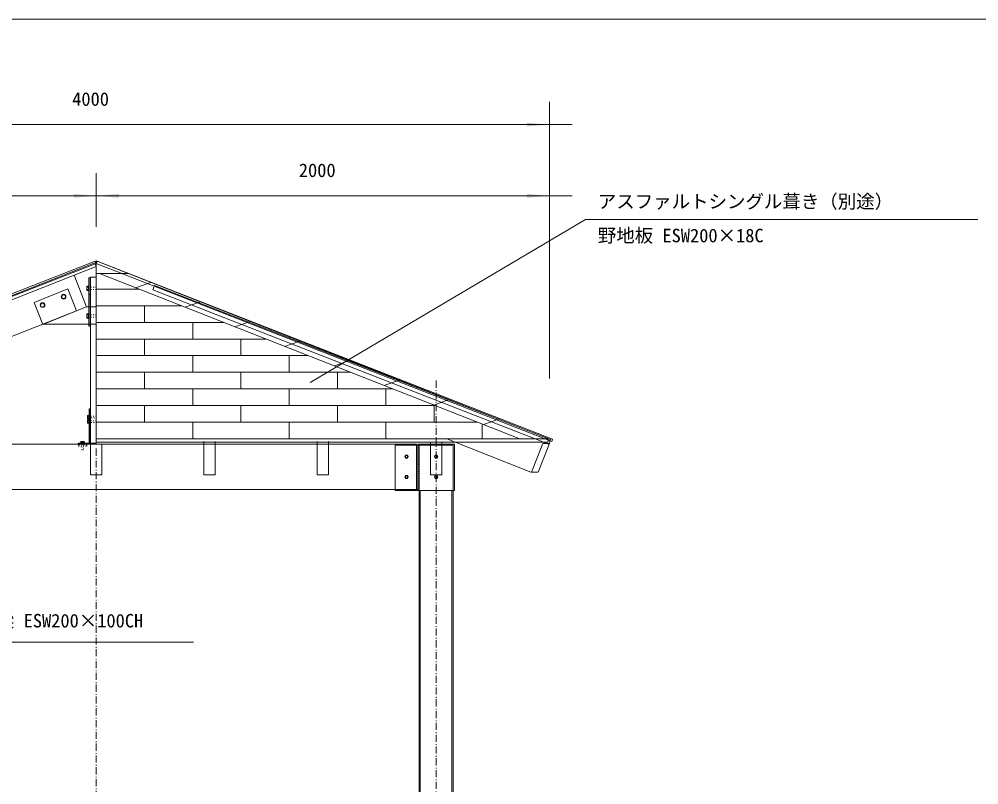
# Model space of a CAD drawing. Units: millimetres, scale not verified. Extents: x -9750 to 9750, y -6875 to 6875.
# Drawn here: x -4041 to 194, y 3496 to 6875 of the extents above; entities that cross this region are included whole.
import ezdxf
from ezdxf.enums import TextEntityAlignment as Align

# ---------------------------------------------------------------- set-up
doc = ezdxf.new("R2010")
doc.units = ezdxf.units.MM
doc.header["$LTSCALE"] = 50
doc.linetypes.add('USER2', pattern=[1.041641, 0.625, -0.208282, 0.069427, -0.138931])
doc.linetypes.add('USER5', pattern=[0.208282, 0.069427, -0.138855])
doc.layers.add('0-1_IMPORTED', color=30, linetype='Continuous', lineweight=18)
doc.styles.add('ＭＳ ゴシック', font='')
doc.styles.get('ＭＳ ゴシック').set_extended_font_data('MS Gothic')

msp = doc.modelspace()

# ---------------------------------------------------------------- linework, layer by layer
at = {"layer": '0-1_IMPORTED', "color": 1}
for p, q in [((-1701, 5290), (-1701, 6510)), ((-5701.43, 6410), (-1701, 6410)), ((-1701, 6410), (-1601, 6410)), ((-3701, 5958.19), (-3701, 6195.65)), ((-3701, 5958.19), (-3701, 6195.65)), ((-1701, 5290), (-1701, 6195.65)), ((-5201, 6095.65), (-3701, 6095.65)), ((-3801, 6095.65), (-3701, 6095.65)), ((-3701, 6095.65), (-3601, 6095.65)), ((-3701, 6095.65), (-1701, 6095.65)), ((-1701, 6095.65), (-1601, 6095.65)), ((-4201, 4125.77), (-3271, 4125.77))]:
    msp.add_line(p, q, dxfattribs=at)
at = {"layer": '0-1_IMPORTED'}
for p, q in [((-3701, 5808.19), (-1704.85, 5023.47)), ((-3701, 5808.19), (-3701, 5008.19)), ((-3743.24, 5605.19), (-3798.23, 5744.75)), ((-3701, 5752.36), (-3559, 5752.36)), ((-3686.07, 5752.36), (-1831.93, 5023.47)), ((-3742, 5692.54), (-3735, 5692.54)), ((-3742, 5682.79), (-3735, 5682.79)), ((-3701, 5683.78), (-3511.61, 5683.78)), ((-3460.6, 5713.69), (-3527.73, 5690.12)), ((-3733, 5659.75), (-3728, 5659.75)), ((-5614.99, 4867.52), (-3743.15, 5604.96)), ((-3701, 5610.41), (-3324.98, 5610.41)), ((-3487.99, 5610.41), (-3487.99, 5537.04)), ((-3241.14, 5627.41), (-3308.26, 5603.84)), ((-3742, 5570.46), (-3735, 5570.46)), ((-3742, 5560.71), (-3735, 5560.71)), ((-3701, 5537.04), (-3138.35, 5537.04)), ((-3274.99, 5537.04), (-3274.99, 5463.67)), ((-3021.67, 5541.13), (-3088.79, 5517.56)), ((-3701, 5463.67), (-2951.72, 5463.67)), ((-3487.99, 5463.67), (-3487.99, 5390.31)), ((-3061.99, 5463.67), (-3061.99, 5390.31)), ((-2802.2, 5454.85), (-2869.32, 5431.28)), ((-3701, 5390.31), (-2765.09, 5390.31)), ((-3274.99, 5390.31), (-3274.99, 5316.93)), ((-2848.98, 5390.31), (-2848.98, 5316.93)), ((-2582.73, 5368.58), (-2649.85, 5345.01)), ((-3701, 5316.93), (-2578.46, 5316.93)), ((-3487.99, 5316.93), (-3487.99, 5243.57)), ((-3061.99, 5316.93), (-3061.99, 5243.57)), ((-2635.98, 5316.93), (-2635.98, 5243.57)), ((-2363.26, 5282.3), (-2430.38, 5258.73)), ((-3701, 5243.57), (-2391.82, 5243.57)), ((-3274.99, 5243.57), (-3274.99, 5170.2)), ((-2848.98, 5243.57), (-2848.98, 5170.2)), ((-2422.98, 5243.57), (-2422.98, 5170.2)), ((-3701, 5170.2), (-2205.19, 5170.2)), ((-3487.99, 5170.2), (-3487.99, 5096.83)), ((-3061.99, 5170.2), (-3061.99, 5096.83)), ((-2635.98, 5170.2), (-2635.98, 5096.83)), ((-2143.79, 5196.02), (-2210.91, 5172.45)), ((-2209.97, 5170.2), (-2209.97, 5096.83)), ((-3733.5, 5122.98), (-3738.31, 5122.98)), ((-3738.31, 5115.47), (-3733.5, 5115.47)), ((-3733.5, 5102.98), (-3738.31, 5102.98)), ((-3738.31, 5095.47), (-3733.5, 5095.47)), ((-3701, 5096.83), (-2018.56, 5096.83)), ((-3274.99, 5096.83), (-3274.99, 5023.47)), ((-2848.98, 5096.83), (-2848.98, 5023.47)), ((-2422.98, 5096.83), (-2422.98, 5023.47)), ((-1996.97, 5088.35), (-1996.97, 5023.47)), ((-1924.32, 5109.74), (-1991.45, 5086.17)), ((-3764.75, 5011.31), (-3764.75, 5006.5)), ((-3757.25, 5006.5), (-3757.25, 5011.31)), ((-3701, 5023.47), (-1704.85, 5023.47)), ((-3701, 5008.19), (-1708.35, 5008.19)), ((-2226, 5008.19), (-2165, 5008.19)), ((-2226, 5000.23), (-2176, 5000.23)), ((-1783.46, 4876.53), (-2154.36, 5023.47)), ((-1730.57, 5002.38), (-1780.6, 4875.4)), ((-1700, 5002.87), (-1750.02, 4875.89)), ((-1730.57, 5002.38), (-1700, 5002.87)), ((-1704.85, 5023.47), (-1708.35, 5008.19)), ((-1780.6, 4875.4), (-1753, 4875.4)), ((-2271, 1700), (-2271, 4795.5)), ((-2131, 4795.5), (-2131, 1700))]:
    msp.add_line(p, q, dxfattribs=at)
at = {"layer": '0-1_IMPORTED', "color": 1, "linetype": 'USER2'}
for p, q in [((-2201, 5280), (-2201, -4370.39)), ((-3701, 4980), (-3701, -4348.41))]:
    msp.add_line(p, q, dxfattribs=at)
at = {"layer": '0-1_IMPORTED', "linetype": 'USER5'}
msp.add_line((-2381.5, 4800), (-2281.5, 4800), dxfattribs=at)
at = {"layer": '0-1_IMPORTED'}
for points in [[(-9750, 6875), (9750, 6875), (9750, -6875), (-9750, -6875)], [(-5715, 5021.25), (-3704.93, 5806.65), (-3701, 5796.77), (-5711.07, 5011.37)], [(-1687, 5021.25), (-3697.07, 5806.65), (-3701, 5796.77), (-1690.93, 5011.37)], [(-5701.95, 5013.37), (-3707.57, 5799.7), (-3701, 5783.05), (-5695.38, 4996.73)], [(-3733, 5520.19), (-3733, 5733.06), (-3728, 5733.06), (-3728, 5520.19)], [(-3676, 4864.81), (-3676, 5000), (-3701, 5000), (-3701, 5010.65), (-3701, 5055), (-3701, 5736.92), (-3726, 5736.92), (-3726, 4864.81), (-3701, 4864.81)], [(-3974.81, 5625.36), (-3826.25, 5684.78), (-3787.44, 5587.76), (-3936, 5528.34)], [(-3742, 5696.17), (-3741.25, 5697.47), (-3735, 5697.47), (-3735, 5677.87), (-3741.25, 5677.87), (-3742, 5679.17)], [(-3735, 5698.67), (-3733, 5698.67), (-3733, 5676.67), (-3735, 5676.67)], [(-1696, 5019.54), (-3443.3, 5699.31), (-3451, 5680.08), (-1703.69, 5000.31)], [(-3853.32, 5655.31), (-3844.82, 5660.23), (-3836.32, 5655.31), (-3836.32, 5645.55), (-3844.82, 5640.63), (-3853.32, 5645.55)], [(-3946.17, 5618.17), (-3937.67, 5623.09), (-3929.17, 5618.17), (-3929.17, 5608.41), (-3937.67, 5603.49), (-3946.17, 5608.41)], [(-3743.24, 5605.19), (-3936.32, 5529.13), (-3701, 5529.13), (-3701, 5605.19)], [(-3742, 5574.08), (-3741.25, 5575.38), (-3735, 5575.38), (-3735, 5555.78), (-3741.25, 5555.78), (-3742, 5557.08)], [(-3735, 5576.58), (-3733, 5576.58), (-3733, 5554.58), (-3735, 5554.58)], [(-3733.5, 5111.72), (-3738.31, 5111.72), (-3738.89, 5112.72), (-3738.89, 5125.72), (-3738.31, 5126.73), (-3733.5, 5126.73)], [(-3733.5, 5128.22), (-3731.5, 5128.22), (-3731.5, 5110.22), (-3733.5, 5110.22)], [(-3727, 5004.5), (-3727, 5156.15), (-3731.5, 5156.15), (-3731.5, 5004.5)], [(-3733.5, 5091.72), (-3738.31, 5091.72), (-3738.89, 5092.72), (-3738.89, 5105.72), (-3738.31, 5106.73), (-3733.5, 5106.73)], [(-3733.5, 5108.22), (-3731.5, 5108.22), (-3731.5, 5090.22), (-3733.5, 5090.22)], [(-5114.5, 5000), (-2287.5, 5000), (-2287.5, 4800), (-5114.5, 4800)], [(-3781, 5000), (-3701, 5000), (-3701, 5004.5), (-3781, 5004.5)], [(-3752, 5006.5), (-3770, 5006.5), (-3770, 5004.5), (-3752, 5004.5)], [(-3768.5, 5006.5), (-3768.5, 5011.31), (-3767.5, 5011.89), (-3754.5, 5011.89), (-3753.49, 5011.31), (-3753.49, 5006.5)], [(-2120.5, 5000), (-2281.5, 5000), (-2281.5, 4795.5), (-2120.5, 4795.5)], [(-2281.5, 4995.5), (-2381.5, 4995.5), (-2381.5, 4795.5), (-2281.5, 4795.5)], [(-2276, 4995.5), (-2126, 4995.5), (-2126, 1700), (-2276, 1700)], [(-2323.99, 4945), (-2327.75, 4951.5), (-2335.25, 4951.5), (-2339, 4945), (-2335.25, 4938.5), (-2327.75, 4938.5)], [(-2193.49, 4945), (-2197.25, 4951.5), (-2204.75, 4951.5), (-2208.5, 4945), (-2204.75, 4938.5), (-2197.25, 4938.5)], [(-2323.99, 4855), (-2327.75, 4861.5), (-2335.25, 4861.5), (-2339, 4855), (-2335.25, 4848.5), (-2327.75, 4848.5)], [(-2193.49, 4855), (-2197.25, 4861.5), (-2204.75, 4861.5), (-2208.5, 4855), (-2204.75, 4848.5), (-2197.25, 4848.5)]]:
    msp.add_lwpolyline(points, close=True, dxfattribs=at)
at = {"layer": '0-1_IMPORTED', "color": 1}
msp.add_lwpolyline([(-2757.34, 5271.1), (-1541, 5990.65), (189, 5990.65)], dxfattribs=at)
at = {"layer": '0-1_IMPORTED', "linetype": 'USER5'}
for points in [[(-3735, 5692.67), (-3701, 5692.67), (-3701, 5682.67), (-3735, 5682.67)], [(-3735, 5570.58), (-3701, 5570.58), (-3701, 5560.58), (-3735, 5560.58)], [(-3733.5, 5123.22), (-3733.5, 5115.22), (-3701, 5115.22), (-3701, 5123.22)], [(-3733.5, 5103.22), (-3733.5, 5095.22), (-3701, 5095.22), (-3701, 5103.22)], [(-3765, 5004.5), (-3757, 5004.5), (-3757, 4974.5), (-3765, 4974.5)], [(-3742.5, 4997), (-3779.5, 4997), (-3779.5, 4991), (-3742.5, 4991)]]:
    msp.add_lwpolyline(points, close=True, dxfattribs=at)
at = {"layer": '0-1_IMPORTED'}
for points in [[(-3176, 5010.65), (-3176, 4864.81), (-3226, 4864.81), (-3226, 5010.65)], [(-2676, 5010.65), (-2676, 4864.81), (-2726, 4864.81), (-2726, 5010.65)], [(-2176, 5008.19), (-2176, 4864.81), (-2226, 4864.81), (-2226, 5008.19)]]:
    msp.add_lwpolyline(points, dxfattribs=at)
at = {"layer": '0-1_IMPORTED', "linetype": 'USER5'}
msp.add_lwpolyline([(-2125, 4795.5), (-2125, 4995.5), (-2277, 4995.5), (-2277, 4795.5)], dxfattribs=at)
at = {"layer": '0-1_IMPORTED'}
for centre, radius in [((-3844.82, 5650.43), 10.5), ((-3844.82, 5650.43), 8.5), ((-3937.67, 5613.29), 10.5), ((-3937.67, 5613.29), 8.5), ((-2331.5, 4945), 6.5), ((-2331.5, 4945), 5), ((-2201, 4945), 6.5), ((-2201, 4945), 5), ((-2331.5, 4855), 6.5), ((-2331.5, 4855), 5), ((-2201, 4855), 6.5), ((-2201, 4855), 5)]:
    msp.add_circle(centre, radius, dxfattribs=at)
at = {"layer": '0-1_IMPORTED', "color": 1}
for points in [[(-1701, 6410), (-1800.99, 6401.25), (-1800.99, 6418.75)], [(-3701, 6095.65), (-3800.99, 6086.9), (-3800.99, 6104.4)], [(-3701, 6095.65), (-3601.01, 6104.4), (-3601.01, 6086.9)], [(-1701, 6095.65), (-1800.99, 6086.9), (-1800.99, 6104.4)]]:
    msp.add_solid(points, dxfattribs=at)

# ---------------------------------------------------------------- texts
at = {"layer": '0-1_IMPORTED', "color": 7, "style": 'ＭＳ ゴシック'}
for s, p in [('4000', (-3807.05, 6474.82)), ('2000', (-2806.83, 6160.47)), ('アスファルトシングル葺き（別途）', (-1487.3, 6022.86)), ('野地板 ESW200×18C', (-1487.3, 5872.58)), ('梁 ESW200×100CH', (-4143.48, 4172.82))]:
    msp.add_text(s, height=59.71, dxfattribs=at).set_placement(p, align=Align.BOTTOM_LEFT)

doc.saveas('drawing.dxf')
